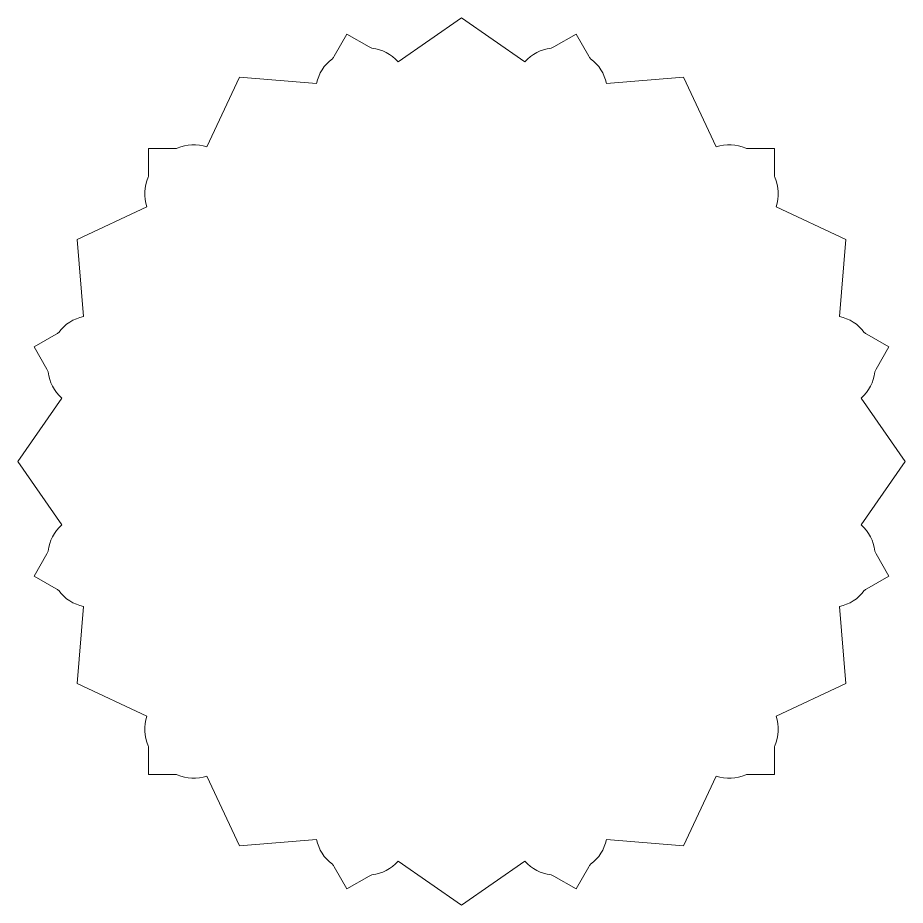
# Model space of a CAD drawing. Header units: centimetres. Extents: x -34.8 to 34.8, y -10.9 to 10.9.
# Drawn here: x 12.92 to 34.79, y -10.94 to 10.94 of the extents above; entities that cross this region are included whole.
import ezdxf

# ---------------------------------------------------------------- set-up
doc = ezdxf.new("R2010")
doc.units = ezdxf.units.CM
doc.header["$MEASUREMENT"] = 0
doc.layers.add('Layer 1', color=7, linetype='Continuous')

msp = doc.modelspace()

# ---------------------------------------------------------------- linework, layer by layer
at = {"layer": 'Layer 1', "lineweight": 9}
msp.add_open_spline([(27.42673, -9.3123), (27.42673, -9.3123), (29.32093, -9.47091), (29.32093, -9.47091), (29.32093, -9.47091), (29.32093, -9.47091), (30.13067, -7.75118), (30.13067, -7.75118), (30.13067, -7.75118), (30.36877, -7.83046), (30.62777, -7.81895), (30.8579, -7.71886), (30.8579, -7.71886), (30.88355, -7.71146), (30.91034, -7.70885), (30.93694, -7.71115), (30.93694, -7.71115), (30.93694, -7.71115), (31.56537, -7.71247), (31.56537, -7.71247), (31.56537, -7.71247), (31.56537, -7.71247), (31.56405, -7.08405), (31.56405, -7.08405), (31.56405, -7.08405), (31.56175, -7.05745), (31.56436, -7.03065), (31.57176, -7.005), (31.57176, -7.005), (31.67185, -6.77487), (31.68336, -6.51587), (31.60408, -6.27777), (31.60408, -6.27777), (31.60408, -6.27777), (33.3238, -5.46803), (33.3238, -5.46803), (33.3238, -5.46803), (33.3238, -5.46803), (33.1652, -3.57383), (33.1652, -3.57383), (33.1652, -3.57383), (33.41104, -3.52344), (33.62958, -3.38397), (33.77884, -3.18223), (33.77884, -3.18223), (33.79735, -3.16299), (33.81925, -3.14733), (33.84344, -3.13603), (33.84344, -3.13603), (33.84344, -3.13603), (34.38833, -2.82296), (34.38833, -2.82296), (34.38833, -2.82296), (34.38833, -2.82296), (34.07298, -2.27939), (34.07298, -2.27939), (34.07298, -2.27939), (34.05768, -2.25751), (34.04654, -2.23299), (34.04012, -2.20708), (34.04012, -2.20708), (34.01174, -1.95774), (33.89221, -1.72768), (33.7045, -1.56112), (33.7045, -1.56112), (33.7045, -1.56112), (34.78896, 0), (34.78896, 0), (34.78896, 0), (34.78896, 0), (33.7045, 1.56112), (33.7045, 1.56112), (33.7045, 1.56112), (33.89221, 1.72768), (34.01174, 1.95774), (34.04013, 2.20708), (34.04013, 2.20708), (34.04654, 2.233), (34.05768, 2.25751), (34.07298, 2.27939), (34.07298, 2.27939), (34.07298, 2.27939), (34.38833, 2.82296), (34.38833, 2.82296), (34.38833, 2.82296), (34.38833, 2.82296), (33.84344, 3.13603), (33.84344, 3.13603), (33.84344, 3.13603), (33.81925, 3.14733), (33.79735, 3.163), (33.77884, 3.18223), (33.77884, 3.18223), (33.62958, 3.38397), (33.41104, 3.52344), (33.1652, 3.57383), (33.1652, 3.57383), (33.1652, 3.57383), (33.3238, 5.46803), (33.3238, 5.46803), (33.3238, 5.46803), (33.3238, 5.46803), (31.60408, 6.27778), (31.60408, 6.27778), (31.60408, 6.27778), (31.68336, 6.51588), (31.67185, 6.77487), (31.57176, 7.005), (31.57176, 7.005), (31.56436, 7.03065), (31.56175, 7.05745), (31.56405, 7.08405), (31.56405, 7.08405), (31.56405, 7.08405), (31.56537, 7.71247), (31.56537, 7.71247), (31.56537, 7.71247), (31.56537, 7.71247), (30.93694, 7.71115), (30.93694, 7.71115), (30.93694, 7.71115), (30.91034, 7.70885), (30.88355, 7.71146), (30.8579, 7.71886), (30.8579, 7.71886), (30.62777, 7.81895), (30.36877, 7.83046), (30.13067, 7.75118), (30.13067, 7.75118), (30.13067, 7.75118), (29.32093, 9.47091), (29.32093, 9.47091), (29.32093, 9.47091), (29.32093, 9.47091), (27.42673, 9.3123), (27.42673, 9.3123), (27.42673, 9.3123), (27.37634, 9.55814), (27.23687, 9.77669), (27.03513, 9.92594), (27.03513, 9.92594), (27.01589, 9.94446), (27.00023, 9.96636), (26.98893, 9.99054), (26.98893, 9.99054), (26.98893, 9.99054), (26.67586, 10.53543), (26.67586, 10.53543), (26.67586, 10.53543), (26.67586, 10.53543), (26.13229, 10.22008), (26.13229, 10.22008), (26.13229, 10.22008), (26.11041, 10.20478), (26.08589, 10.19365), (26.05998, 10.18723), (26.05998, 10.18723), (25.81063, 10.15885), (25.58058, 10.03932), (25.41402, 9.85161), (25.41402, 9.85161), (25.41402, 9.85161), (23.8529, 10.93606), (23.8529, 10.93606), (23.8529, 10.93606), (23.8529, 10.93606), (22.29178, 9.85161), (22.29178, 9.85161), (22.29178, 9.85161), (22.12522, 10.03932), (21.89516, 10.15884), (21.64582, 10.18723), (21.64582, 10.18723), (21.6199, 10.19365), (21.59539, 10.20478), (21.57351, 10.22008), (21.57351, 10.22008), (21.57351, 10.22008), (21.02994, 10.53543), (21.02994, 10.53543), (21.02994, 10.53543), (21.02994, 10.53543), (20.71687, 9.99054), (20.71687, 9.99054), (20.71687, 9.99054), (20.70556, 9.96636), (20.6899, 9.94446), (20.67067, 9.92594), (20.67067, 9.92594), (20.46893, 9.77669), (20.32946, 9.55814), (20.27906, 9.3123), (20.27906, 9.3123), (20.27906, 9.3123), (18.38487, 9.47091), (18.38487, 9.47091), (18.38487, 9.47091), (18.38487, 9.47091), (17.57512, 7.75118), (17.57512, 7.75118), (17.57512, 7.75118), (17.33703, 7.83046), (17.07802, 7.81895), (16.8479, 7.71886), (16.8479, 7.71886), (16.82224, 7.71146), (16.79545, 7.70885), (16.76885, 7.71115), (16.76885, 7.71115), (16.76885, 7.71115), (16.14043, 7.71247), (16.14043, 7.71247), (16.14043, 7.71247), (16.14043, 7.71247), (16.14174, 7.08405), (16.14174, 7.08405), (16.14174, 7.08405), (16.14405, 7.05745), (16.14144, 7.03065), (16.13404, 7.005), (16.13404, 7.005), (16.03395, 6.77487), (16.02244, 6.51588), (16.10171, 6.27778), (16.10171, 6.27778), (16.10171, 6.27778), (14.38199, 5.46803), (14.38199, 5.46803), (14.38199, 5.46803), (14.38199, 5.46803), (14.54059, 3.57383), (14.54059, 3.57383), (14.54059, 3.57383), (14.29475, 3.52344), (14.07621, 3.38397), (13.92696, 3.18223), (13.92696, 3.18223), (13.90844, 3.16299), (13.88654, 3.14734), (13.86236, 3.13603), (13.86236, 3.13603), (13.86236, 3.13603), (13.31746, 2.82296), (13.31746, 2.82296), (13.31746, 2.82296), (13.31746, 2.82296), (13.63282, 2.27939), (13.63282, 2.27939), (13.63282, 2.27939), (13.64811, 2.25751), (13.65925, 2.233), (13.66567, 2.20708), (13.66567, 2.20708), (13.69405, 1.95774), (13.81358, 1.72768), (14.00129, 1.56112), (14.00129, 1.56112), (14.00129, 1.56112), (12.91684, 0), (12.91684, 0), (12.91684, 0), (12.91684, 0), (14.00129, -1.56112), (14.00129, -1.56112), (14.00129, -1.56112), (13.81358, -1.72768), (13.69405, -1.95774), (13.66567, -2.20708), (13.66567, -2.20708), (13.65925, -2.23299), (13.64811, -2.25751), (13.63282, -2.27939), (13.63282, -2.27939), (13.63282, -2.27939), (13.31746, -2.82296), (13.31746, -2.82296), (13.31746, -2.82296), (13.31746, -2.82296), (13.86236, -3.13603), (13.86236, -3.13603), (13.86236, -3.13603), (13.88654, -3.14733), (13.90844, -3.16299), (13.92696, -3.18223), (13.92696, -3.18223), (14.07621, -3.38397), (14.29475, -3.52344), (14.54059, -3.57383), (14.54059, -3.57383), (14.54059, -3.57383), (14.38199, -5.46803), (14.38199, -5.46803), (14.38199, -5.46803), (14.38199, -5.46803), (16.10171, -6.27777), (16.10171, -6.27777), (16.10171, -6.27777), (16.02244, -6.51587), (16.03395, -6.77487), (16.13404, -7.005), (16.13404, -7.005), (16.14144, -7.03065), (16.14405, -7.05745), (16.14174, -7.08405), (16.14174, -7.08405), (16.14174, -7.08405), (16.14043, -7.71247), (16.14043, -7.71247), (16.14043, -7.71247), (16.14043, -7.71247), (16.76885, -7.71115), (16.76885, -7.71115), (16.76885, -7.71115), (16.79545, -7.70885), (16.82224, -7.71146), (16.8479, -7.71886), (16.8479, -7.71886), (17.07802, -7.81895), (17.33703, -7.83046), (17.57512, -7.75118), (17.57512, -7.75118), (17.57512, -7.75118), (18.38487, -9.47091), (18.38487, -9.47091), (18.38487, -9.47091), (18.38487, -9.47091), (20.27906, -9.3123), (20.27906, -9.3123), (20.27906, -9.3123), (20.32946, -9.55814), (20.46893, -9.77669), (20.67067, -9.92594), (20.67067, -9.92594), (20.6899, -9.94445), (20.70556, -9.96635), (20.71687, -9.99054), (20.71687, -9.99054), (20.71687, -9.99054), (21.02994, -10.53543), (21.02994, -10.53543), (21.02994, -10.53543), (21.02994, -10.53543), (21.57351, -10.22008), (21.57351, -10.22008), (21.57351, -10.22008), (21.59539, -10.20478), (21.61991, -10.19365), (21.64582, -10.18723), (21.64582, -10.18723), (21.89516, -10.15884), (22.12521, -10.03932), (22.29178, -9.85161), (22.29178, -9.85161), (22.29178, -9.85161), (23.8529, -10.93606), (23.8529, -10.93606), (23.8529, -10.93606), (23.8529, -10.93606), (25.41402, -9.85161), (25.41402, -9.85161), (25.41402, -9.85161), (25.58058, -10.03932), (25.81063, -10.15884), (26.05998, -10.18723), (26.05998, -10.18723), (26.08589, -10.19365), (26.11041, -10.20478), (26.13229, -10.22008), (26.13229, -10.22008), (26.13229, -10.22008), (26.67586, -10.53543), (26.67586, -10.53543), (26.67586, -10.53543), (26.67586, -10.53543), (26.98893, -9.99054), (26.98893, -9.99054), (26.98893, -9.99054), (27.00023, -9.96635), (27.01589, -9.94445), (27.03513, -9.92594), (27.03513, -9.92594), (27.23687, -9.77669), (27.37634, -9.55814), (27.42673, -9.3123)], degree=3, knots=[0, 0, 0, 0, 0.01030928, 0.01030928, 0.01030928, 0.01030928, 0.02061856, 0.02061856, 0.02061856, 0.02061856, 0.03092784, 0.03092784, 0.03092784, 0.03092784, 0.04123711, 0.04123711, 0.04123711, 0.04123711, 0.05154639, 0.05154639, 0.05154639, 0.05154639, 0.06185567, 0.06185567, 0.06185567, 0.06185567, 0.07216495, 0.07216495, 0.07216495, 0.07216495, 0.08247423, 0.08247423, 0.08247423, 0.08247423, 0.09278351, 0.09278351, 0.09278351, 0.09278351, 0.10309278, 0.10309278, 0.10309278, 0.10309278, 0.11340206, 0.11340206, 0.11340206, 0.11340206, 0.12371134, 0.12371134, 0.12371134, 0.12371134, 0.13402062, 0.13402062, 0.13402062, 0.13402062, 0.1443299, 0.1443299, 0.1443299, 0.1443299, 0.15463918, 0.15463918, 0.15463918, 0.15463918, 0.16494845, 0.16494845, 0.16494845, 0.16494845, 0.17525773, 0.17525773, 0.17525773, 0.17525773, 0.18556701, 0.18556701, 0.18556701, 0.18556701, 0.19587629, 0.19587629, 0.19587629, 0.19587629, 0.20618557, 0.20618557, 0.20618557, 0.20618557, 0.21649485, 0.21649485, 0.21649485, 0.21649485, 0.22680412, 0.22680412, 0.22680412, 0.22680412, 0.2371134, 0.2371134, 0.2371134, 0.2371134, 0.24742268, 0.24742268, 0.24742268, 0.24742268, 0.25773196, 0.25773196, 0.25773196, 0.25773196, 0.26804124, 0.26804124, 0.26804124, 0.26804124, 0.27835052, 0.27835052, 0.27835052, 0.27835052, 0.28865979, 0.28865979, 0.28865979, 0.28865979, 0.29896907, 0.29896907, 0.29896907, 0.29896907, 0.30927835, 0.30927835, 0.30927835, 0.30927835, 0.31958763, 0.31958763, 0.31958763, 0.31958763, 0.32989691, 0.32989691, 0.32989691, 0.32989691, 0.34020619, 0.34020619, 0.34020619, 0.34020619, 0.35051546, 0.35051546, 0.35051546, 0.35051546, 0.36082474, 0.36082474, 0.36082474, 0.36082474, 0.37113402, 0.37113402, 0.37113402, 0.37113402, 0.3814433, 0.3814433, 0.3814433, 0.3814433, 0.39175258, 0.39175258, 0.39175258, 0.39175258, 0.40206186, 0.40206186, 0.40206186, 0.40206186, 0.41237113, 0.41237113, 0.41237113, 0.41237113, 0.42268041, 0.42268041, 0.42268041, 0.42268041, 0.43298969, 0.43298969, 0.43298969, 0.43298969, 0.44329897, 0.44329897, 0.44329897, 0.44329897, 0.45360825, 0.45360825, 0.45360825, 0.45360825, 0.46391753, 0.46391753, 0.46391753, 0.46391753, 0.4742268, 0.4742268, 0.4742268, 0.4742268, 0.48453608, 0.48453608, 0.48453608, 0.48453608, 0.49484536, 0.49484536, 0.49484536, 0.49484536, 0.50515464, 0.50515464, 0.50515464, 0.50515464, 0.51546392, 0.51546392, 0.51546392, 0.51546392, 0.5257732, 0.5257732, 0.5257732, 0.5257732, 0.53608247, 0.53608247, 0.53608247, 0.53608247, 0.54639175, 0.54639175, 0.54639175, 0.54639175, 0.55670103, 0.55670103, 0.55670103, 0.55670103, 0.56701031, 0.56701031, 0.56701031, 0.56701031, 0.57731959, 0.57731959, 0.57731959, 0.57731959, 0.58762887, 0.58762887, 0.58762887, 0.58762887, 0.59793814, 0.59793814, 0.59793814, 0.59793814, 0.60824742, 0.60824742, 0.60824742, 0.60824742, 0.6185567, 0.6185567, 0.6185567, 0.6185567, 0.62886598, 0.62886598, 0.62886598, 0.62886598, 0.63917526, 0.63917526, 0.63917526, 0.63917526, 0.64948454, 0.64948454, 0.64948454, 0.64948454, 0.65979381, 0.65979381, 0.65979381, 0.65979381, 0.67010309, 0.67010309, 0.67010309, 0.67010309, 0.68041237, 0.68041237, 0.68041237, 0.68041237, 0.69072165, 0.69072165, 0.69072165, 0.69072165, 0.70103093, 0.70103093, 0.70103093, 0.70103093, 0.71134021, 0.71134021, 0.71134021, 0.71134021, 0.72164948, 0.72164948, 0.72164948, 0.72164948, 0.73195876, 0.73195876, 0.73195876, 0.73195876, 0.74226804, 0.74226804, 0.74226804, 0.74226804, 0.75257732, 0.75257732, 0.75257732, 0.75257732, 0.7628866, 0.7628866, 0.7628866, 0.7628866, 0.77319588, 0.77319588, 0.77319588, 0.77319588, 0.78350515, 0.78350515, 0.78350515, 0.78350515, 0.79381443, 0.79381443, 0.79381443, 0.79381443, 0.80412371, 0.80412371, 0.80412371, 0.80412371, 0.81443299, 0.81443299, 0.81443299, 0.81443299, 0.82474227, 0.82474227, 0.82474227, 0.82474227, 0.83505155, 0.83505155, 0.83505155, 0.83505155, 0.84536082, 0.84536082, 0.84536082, 0.84536082, 0.8556701, 0.8556701, 0.8556701, 0.8556701, 0.86597938, 0.86597938, 0.86597938, 0.86597938, 0.87628866, 0.87628866, 0.87628866, 0.87628866, 0.88659794, 0.88659794, 0.88659794, 0.88659794, 0.89690722, 0.89690722, 0.89690722, 0.89690722, 0.90721649, 0.90721649, 0.90721649, 0.90721649, 0.91752577, 0.91752577, 0.91752577, 0.91752577, 0.92783505, 0.92783505, 0.92783505, 0.92783505, 0.93814433, 0.93814433, 0.93814433, 0.93814433, 0.94845361, 0.94845361, 0.94845361, 0.94845361, 0.95876289, 0.95876289, 0.95876289, 0.95876289, 0.96907216, 0.96907216, 0.96907216, 0.96907216, 0.97938144, 0.97938144, 0.97938144, 0.97938144, 1, 1, 1, 1], dxfattribs=at)

doc.saveas('drawing.dxf')
